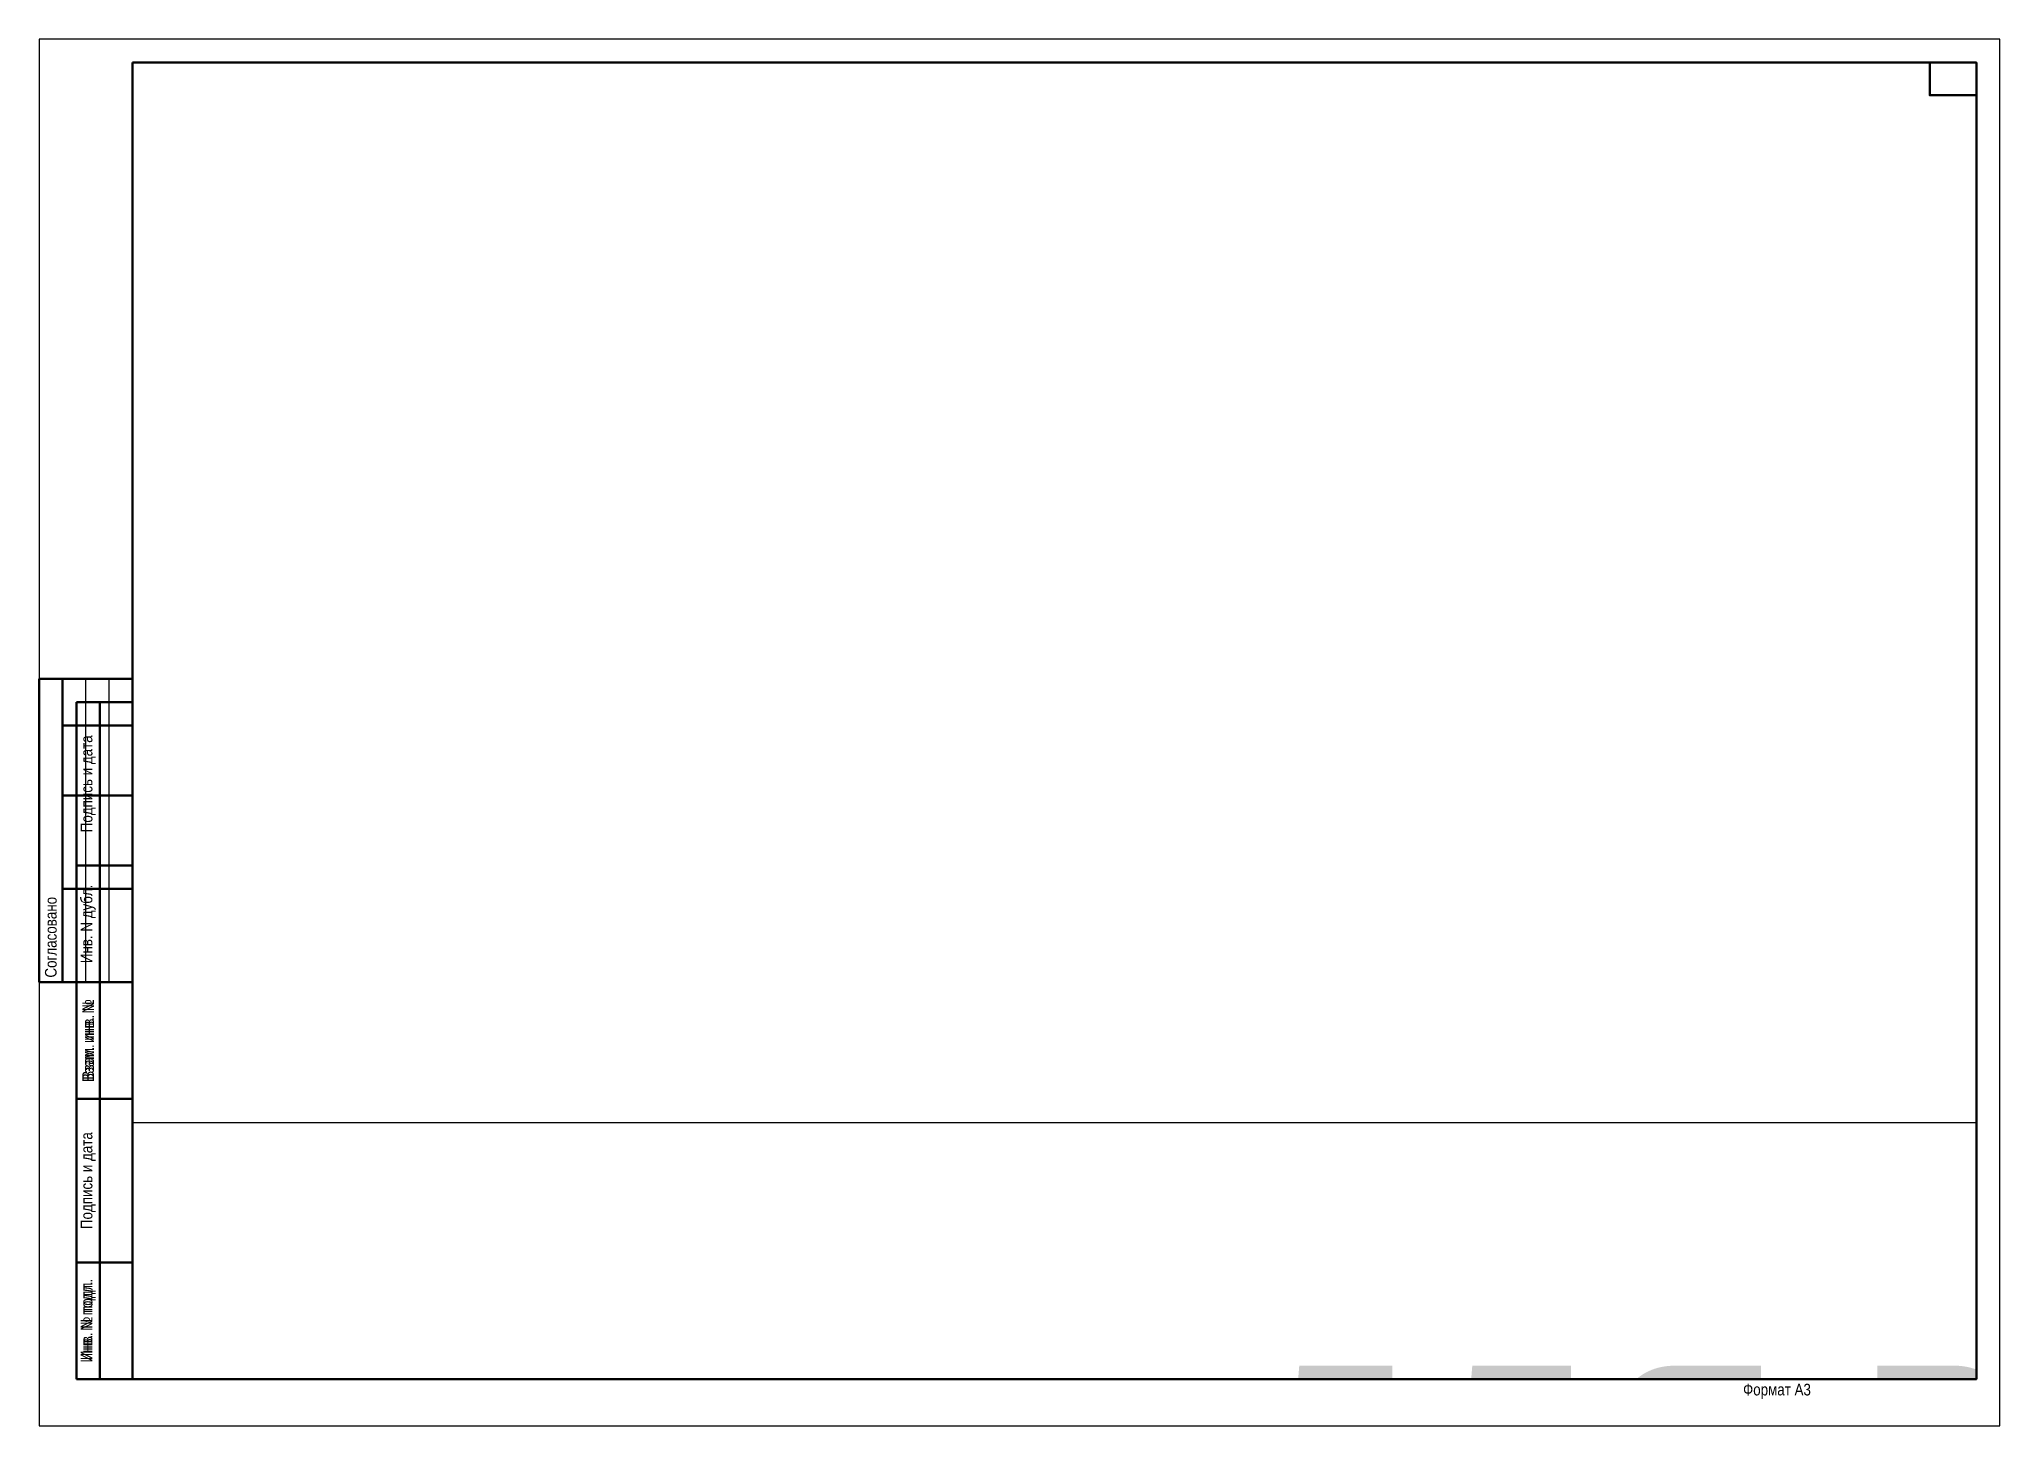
# Paper-space layout '03(2)' of a CAD drawing. Header units: millimetres. Extents: x -1 to 419, y -1 to 296.
# The model-space entities are those that its viewports show. They can reach past a viewport. Long polylines and large blocks are cut down to what shows.
import ezdxf
from ezdxf.enums import TextEntityAlignment as Align

# ---------------------------------------------------------------- set-up
doc = ezdxf.new("R2010")
doc.units = ezdxf.units.MM
doc.layers.add('Чертеж_оформление', color=7, linetype='Continuous')
doc.styles.add('2.5_Gost_RD', font='ARIALN.TTF', dxfattribs={"height": 2.5})
doc.styles.add('3.5_Gost_RD', font='ARIALN.TTF', dxfattribs={"height": 3.5})

# ---------------------------------------------------------------- blocks, each defined once
blk = doc.blocks.new('*T855')
at = {"layer": 'Чертеж_оформление', "color": 0, "linetype": 'ByBlock', "lineweight": 50, "ltscale": 100}
for p, q in [((0, 0), (0, 85)), ((0, 85), (12, 85)), ((5, 0), (5, 85)), ((12, 0), (12, 85)), ((0, 60), (12, 60)), ((0, 25), (12, 25)), ((0, 0), (12, 0))]:
    blk.add_line(p, q, dxfattribs=at)
at = {"layer": 'Чертеж_оформление', "color": 0, "ltscale": 100, "char_height": 2.5, "attachment_point": 5, "rotation": 90, "style": '2.5_Gost_RD'}
for s, insert, width in [('Взам. инв. №', (2.5, 72.5), 23), ('Подпись и дата', (2.5, 42.5), 33), ('Инв. № подл.', (2.5, 12.5), 23)]:
    blk.add_mtext(s, dxfattribs=dict(at, insert=insert, width=width))
blk = doc.blocks.new('*T856')
at = {"layer": 'Чертеж_оформление', "color": 0, "linetype": 'ByBlock', "lineweight": 50, "ltscale": 100}
for p, q in [((0, 0), (0, 65)), ((0, 65), (20, 65)), ((5, 0), (5, 65)), ((20, 0), (20, 65)), ((5, 55), (20, 55)), ((5, 40), (20, 40)), ((5, 20), (20, 20)), ((0, 0), (20, 0))]:
    blk.add_line(p, q, dxfattribs=at)
at = {"layer": 'Чертеж_оформление', "color": 0, "linetype": 'ByBlock', "lineweight": -2, "ltscale": 100}
for p, q in [((10, 0), (10, 65)), ((15, 0), (15, 65))]:
    blk.add_line(p, q, dxfattribs=at)
at = {"layer": 'Чертеж_оформление', "color": 0, "ltscale": 100, "insert": (2.5, 1), "char_height": 2.5, "width": 63, "attachment_point": 4, "rotation": 90, "style": '2.5_Gost_RD'}
blk.add_mtext('Согласовано', dxfattribs=at)
blk = doc.blocks.new('*T857')
at = {"layer": 'Чертеж_оформление', "color": 0, "linetype": 'ByBlock', "lineweight": 50, "ltscale": 100}
for p, q in [((0, 0), (0, 145)), ((0, 145), (12, 145)), ((5, 0), (5, 145)), ((12, 0), (12, 145)), ((0, 110), (12, 110)), ((0, 85), (12, 85)), ((0, 60), (12, 60)), ((0, 25), (12, 25)), ((0, 0), (12, 0))]:
    blk.add_line(p, q, dxfattribs=at)
at = {"layer": 'Чертеж_оформление', "color": 0, "ltscale": 100, "char_height": 2.5, "attachment_point": 5, "rotation": 90, "style": '2.5_Gost_RD'}
for s, insert, width in [('{\\C256;Подпись и дата}', (2.5, 127.5), 33), ('{\\C256;Инв. N дубл.}', (2.5, 97.5), 23), ('{\\C256;Взам. инв. N}', (2.5, 72.5), 23), ('Инв. N подл.', (2.5, 12.5), 23)]:
    blk.add_mtext(s, dxfattribs=dict(at, insert=insert, width=width))
blk = doc.blocks.new('*U854')
at = {"layer": 'Чертеж_оформление'}
blk.add_lwpolyline([(0, 0), (420, 0), (420, 297), (0, 297)], close=True, dxfattribs=at)
at = {"layer": 'Чертеж_оформление', "lineweight": 50}
for points in [[(20, 292), (415, 292), (415, 10), (20, 10)], [(405, 292), (415, 292), (415, 285), (405, 285)]]:
    blk.add_lwpolyline(points, close=True, dxfattribs=at)
for name, p in [('*T856', (0, 95)), ('*T857', (8, 10)), ('*T855', (8, 10))]:
    blk.add_blockref(name, p)
at = {"layer": 'Чертеж_оформление', "style": '3.5_Gost_RD', "flags": 8}
blk.add_attdef('Стр.', text='', height=3.5, dxfattribs=at).set_placement((410, 289), align=Align.MIDDLE_CENTER)
at = {"layer": 'Чертеж_оформление', "style": '2.5_Gost_RD', "flags": 8}
blk.add_attdef('ФОРМАТ', text='', height=2.5, dxfattribs=at).set_placement((365, 9), align=Align.TOP_LEFT)

msp = doc.modelspace()

# ---------------------------------------------------------------- linework, layer by layer
at = {"ltscale": 100}
msp.add_line((-578, -518), (4001, -518), dxfattribs=at)

# ---------------------------------------------------------------- texts
at = {"color": 2, "ltscale": 100, "char_height": 100, "attachment_point": 5, "style": '3.5_Gost_RD'}
for s, insert, width in [('{\\W0.8;\\C3;ДЛЯ Чебоксар}', (2442, -19), 290), ('{\\W0.8;\\C3;ДЛЯ РЭ\\Pупрощенные}', (2453, -751), 1649.8176)]:
    msp.add_mtext(s, dxfattribs=dict(at, insert=insert, width=width))

psp = doc.layouts.new('03(2)')

# ---------------------------------------------------------------- block references
at = {"layer": 'Чертеж_оформление', "ltscale": 100}
ref = psp.add_blockref('*U854', (-0.79, -0.79), dxfattribs=at)
ref.add_attrib('ФОРМАТ', 'Формат А3', dxfattribs={"height": 2.5, "style": '2.5_Gost_RD', "flags": 8}).set_placement((364.21, 8.21), align=Align.TOP_LEFT)

# ---------------------------------------------------------------- viewports
at = {"layer": 'Defpoints', "view_target_point": (-1531.53, 1671.56)}
psp.add_viewport(center=(216.71, 150.21), size=(395, 282), view_center_point=(3749.09, -2049.69), view_height=458.2489, dxfattribs=at)

doc.saveas('drawing.dxf')
